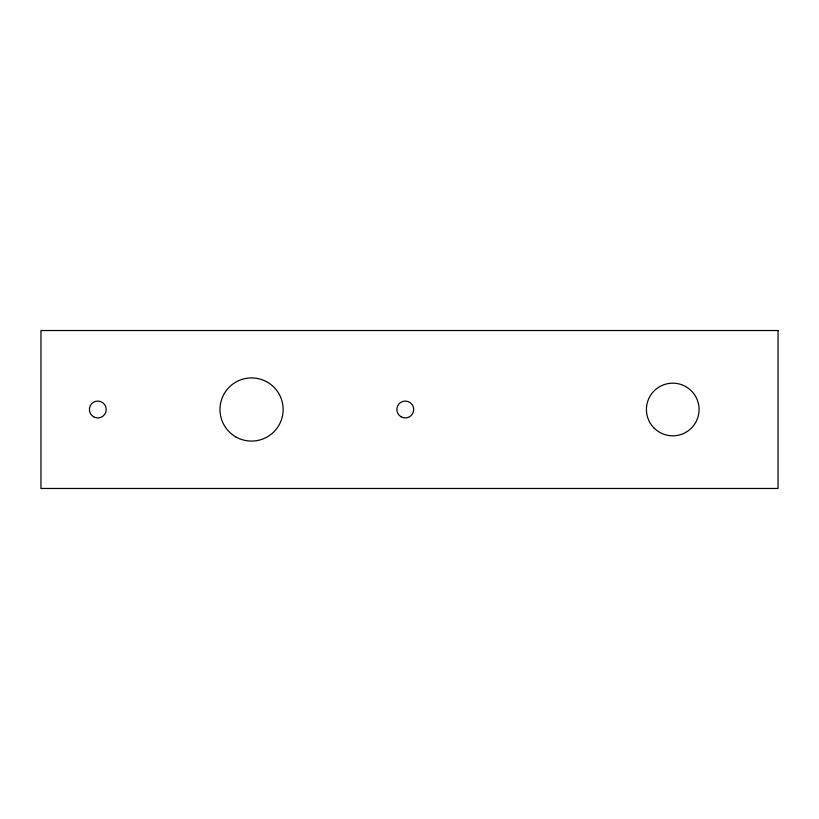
<?xml version="1.0" encoding="UTF-8"?>
<svg xmlns="http://www.w3.org/2000/svg" width="819" height="819" viewBox="0 0 819 819"><rect width="100%" height="100%" fill="white"/><g stroke="black" fill="none" stroke-linecap="round" stroke-linejoin="round"><path stroke-width="1.23" d="M778.05 330.528L40.95 330.528L40.95 488.472L778.05 488.472L778.05 330.528M93.601 416.799A8.425 8.425 0 0 0 106.235 409.5A8.425 8.425 0 0 0 93.601 402.201A8.425 8.425 0 0 0 93.601 416.799M401.075 416.799A8.425 8.425 0 0 0 413.708 409.5A8.425 8.425 0 0 0 401.075 402.201A8.425 8.425 0 0 0 401.075 416.799M235.759 436.855A31.593 31.593 0 0 0 283.139 409.5A31.593 31.593 0 0 0 235.759 382.145A31.593 31.593 0 0 0 235.759 436.855M654.135 428.112A26.321 26.321 0 0 0 698.177 416.318A26.321 26.321 0 0 0 665.939 384.07A26.321 26.321 0 0 0 654.135 428.112"/></g></svg>
